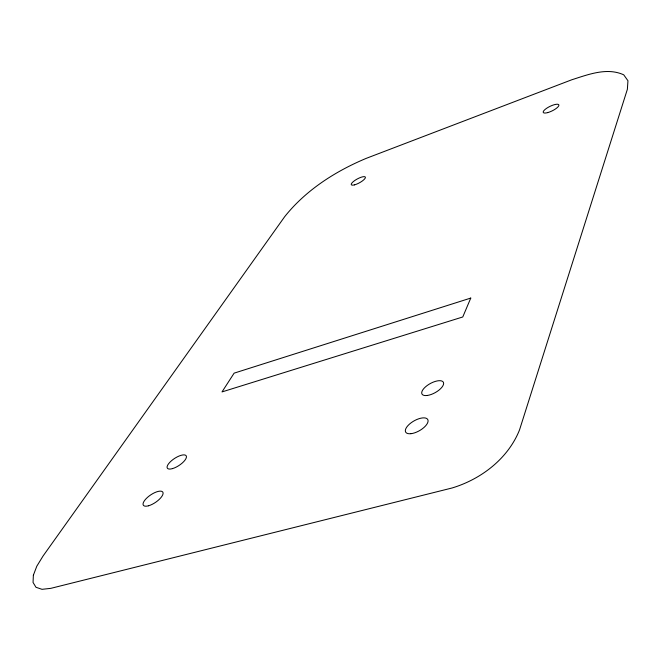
<?xml version="1.0" encoding="UTF-8"?>
<svg xmlns="http://www.w3.org/2000/svg" width="661" height="661" viewBox="0 0 661 661"><rect width="100%" height="100%" fill="white"/><g stroke="black" fill="none" stroke-linecap="round" stroke-linejoin="round"><path stroke-width="0.99" d="M33.364 575.235L33.05 582.448L35.983 587.282L42.031 589.323L50.814 588.348L452.107 487.975C481.158 479.208 508.152 458.56 519.546 429.857L627.372 89.285L627.95 80.749L623.728 74.817C606.972 67.141 588.207 74.561 571.823 79.758L366.169 158.384C335.21 171.364 305.746 190.203 284.676 216.692L43.039 556.041L36.801 566.213L33.364 575.235M470.772 298.07L462.766 316.974L221.997 391.923L234.126 373.143L470.772 298.07M547.696 112.61A8.684 2.512 -26 0 0 558.884 104.959A8.684 2.512 -26 0 0 546.515 108.363A8.684 2.512 -26 0 0 547.696 112.61M354.461 184.882A7.99 2.206 -28.5 0 0 365.417 177.545A7.99 2.206 -28.5 0 0 355.114 180.263A7.99 2.206 -28.5 0 0 354.461 184.882M172.538 468.599A11.27 4.164 -33.3 0 0 186.435 456.454A11.27 4.164 -33.3 0 0 171.323 460.882A11.27 4.164 -33.3 0 0 172.538 468.599M148.527 505.781A11.749 4.453 -34.1 0 0 163.085 492.932A11.749 4.453 -34.1 0 0 147.568 497.303A11.749 4.453 -34.1 0 0 148.527 505.781M427.213 395.476A12.212 5.172 -29 0 0 443.638 383.372A12.212 5.172 -29 0 0 427.13 385.545A12.212 5.172 -29 0 0 427.213 395.476M410.944 433.69A12.708 5.594 -29.7 0 0 428.088 420.933A12.708 5.594 -29.7 0 0 411.076 422.817A12.708 5.594 -29.7 0 0 410.944 433.69"/></g></svg>
